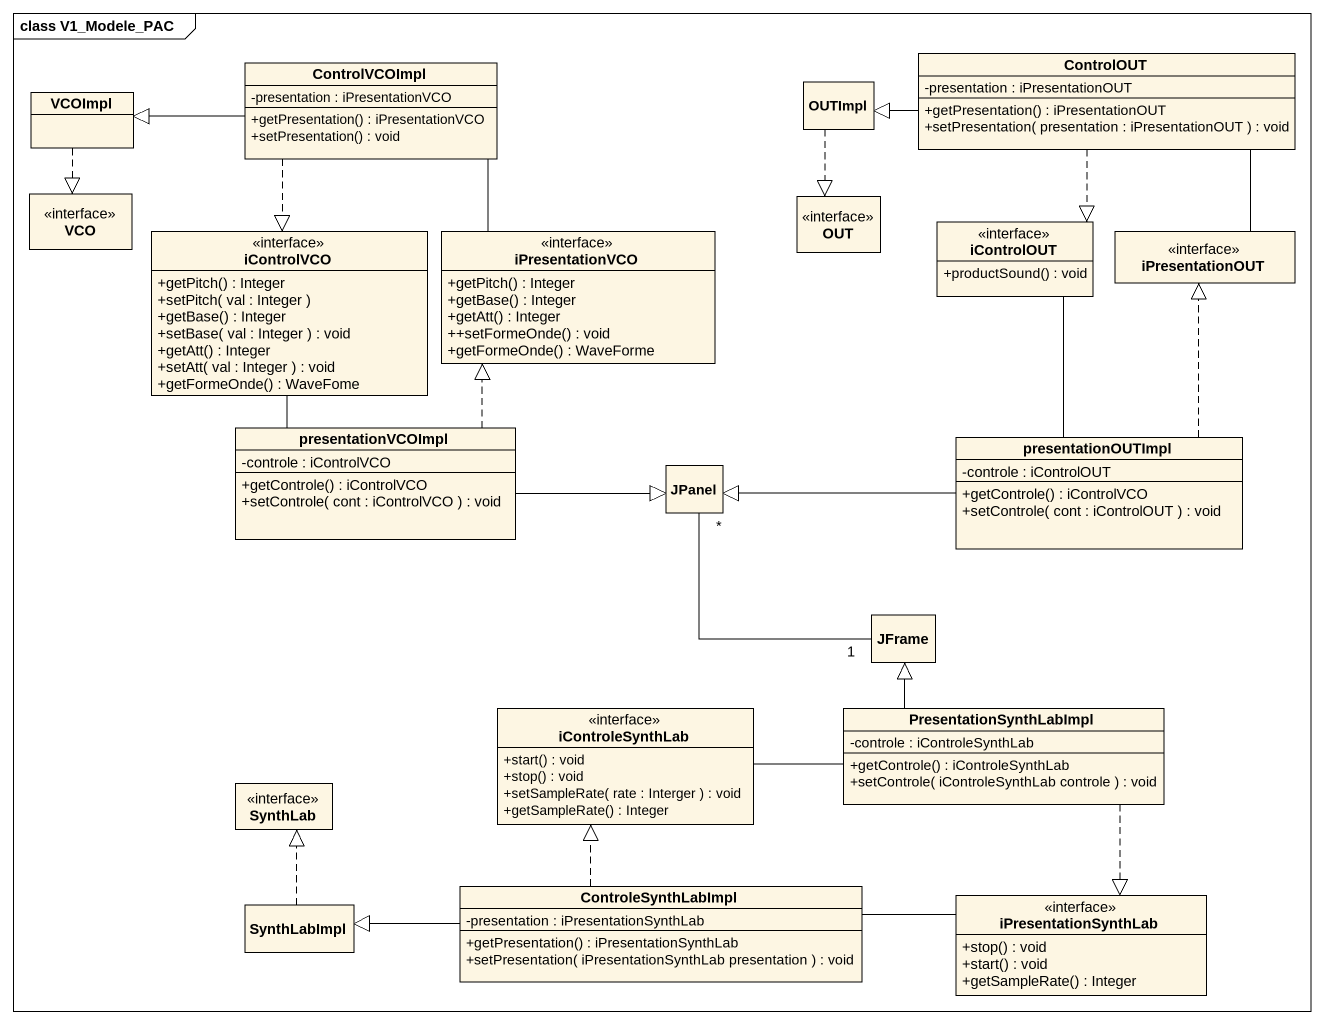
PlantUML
@startuml
mainframe class V1_Modele_PAC
hide circle
hide empty members
skinparam classAttributeIconSize 0
class ControlVCOImpl {
  -presentation : iPresentationVCO
  +getPresentation() : iPresentationVCO
  +setPresentation() : void
}
class OUTImpl
class ControlOUT {
  -presentation : iPresentationOUT
  +getPresentation() : iPresentationOUT
  +setPresentation( presentation : iPresentationOUT ) : void
}
class VCOImpl
interface VCO
interface OUT
interface iControlVCO {
  +getPitch() : Integer
  +setPitch( val : Integer )
  +getBase() : Integer
  +setBase( val : Integer ) : void
  +getAtt() : Integer
  +setAtt( val : Integer ) : void
  +getFormeOnde() : WaveFome
}
interface iPresentationVCO {
  +getPitch() : Integer
  +getBase() : Integer
  +getAtt() : Integer
  ++setFormeOnde() : void
  +getFormeOnde() : WaveForme
}
interface iControlOUT {
  +productSound() : void
}
interface iPresentationOUT
class presentationVCOImpl {
  -controle : iControlVCO
  +getControle() : iControlVCO
  +setControle( cont : iControlVCO ) : void
}
class presentationOUTImpl {
  -controle : iControlOUT
  +getControle() : iControlVCO
  +setControle( cont : iControlOUT ) : void
}
class JPanel
class JFrame
interface iControleSynthLab {
  +start() : void
  +stop() : void
  +setSampleRate( rate : Interger ) : void
  +getSampleRate() : Integer
}
class PresentationSynthLabImpl {
  -controle : iControleSynthLab
  +getControle() : iControleSynthLab
  +setControle( iControleSynthLab controle ) : void
}
interface SynthLab
class SynthLabImpl
class ControleSynthLabImpl {
  -presentation : iPresentationSynthLab
  +getPresentation() : iPresentationSynthLab
  +setPresentation( iPresentationSynthLab presentation ) : void
}
interface iPresentationSynthLab {
  +stop() : void
  +start() : void
  +getSampleRate() : Integer
}
ControlVCOImpl -left-|> VCOImpl
ControlVCOImpl ..|> iControlVCO
ControlVCOImpl -- iPresentationVCO
OUTImpl ..|> OUT
ControlOUT -left-|> OUTImpl
ControlOUT ..|> iControlOUT
VCOImpl ..|> VCO
iPresentationOUT -up- ControlOUT
presentationVCOImpl -up- iControlVCO
presentationVCOImpl .up.|> iPresentationVCO
presentationVCOImpl -right-|> JPanel
presentationOUTImpl -up- iControlOUT
presentationOUTImpl .up.|> iPresentationOUT
presentationOUTImpl -left-|> JPanel
JPanel "*" -- "1" JFrame
PresentationSynthLabImpl -up-|> JFrame
PresentationSynthLabImpl -left- iControleSynthLab
PresentationSynthLabImpl ..|> iPresentationSynthLab
SynthLabImpl .up.|> SynthLab
ControleSynthLabImpl .up.|> iControleSynthLab
ControleSynthLabImpl -left-|> SynthLabImpl
ControleSynthLabImpl -right- iPresentationSynthLab
@enduml
